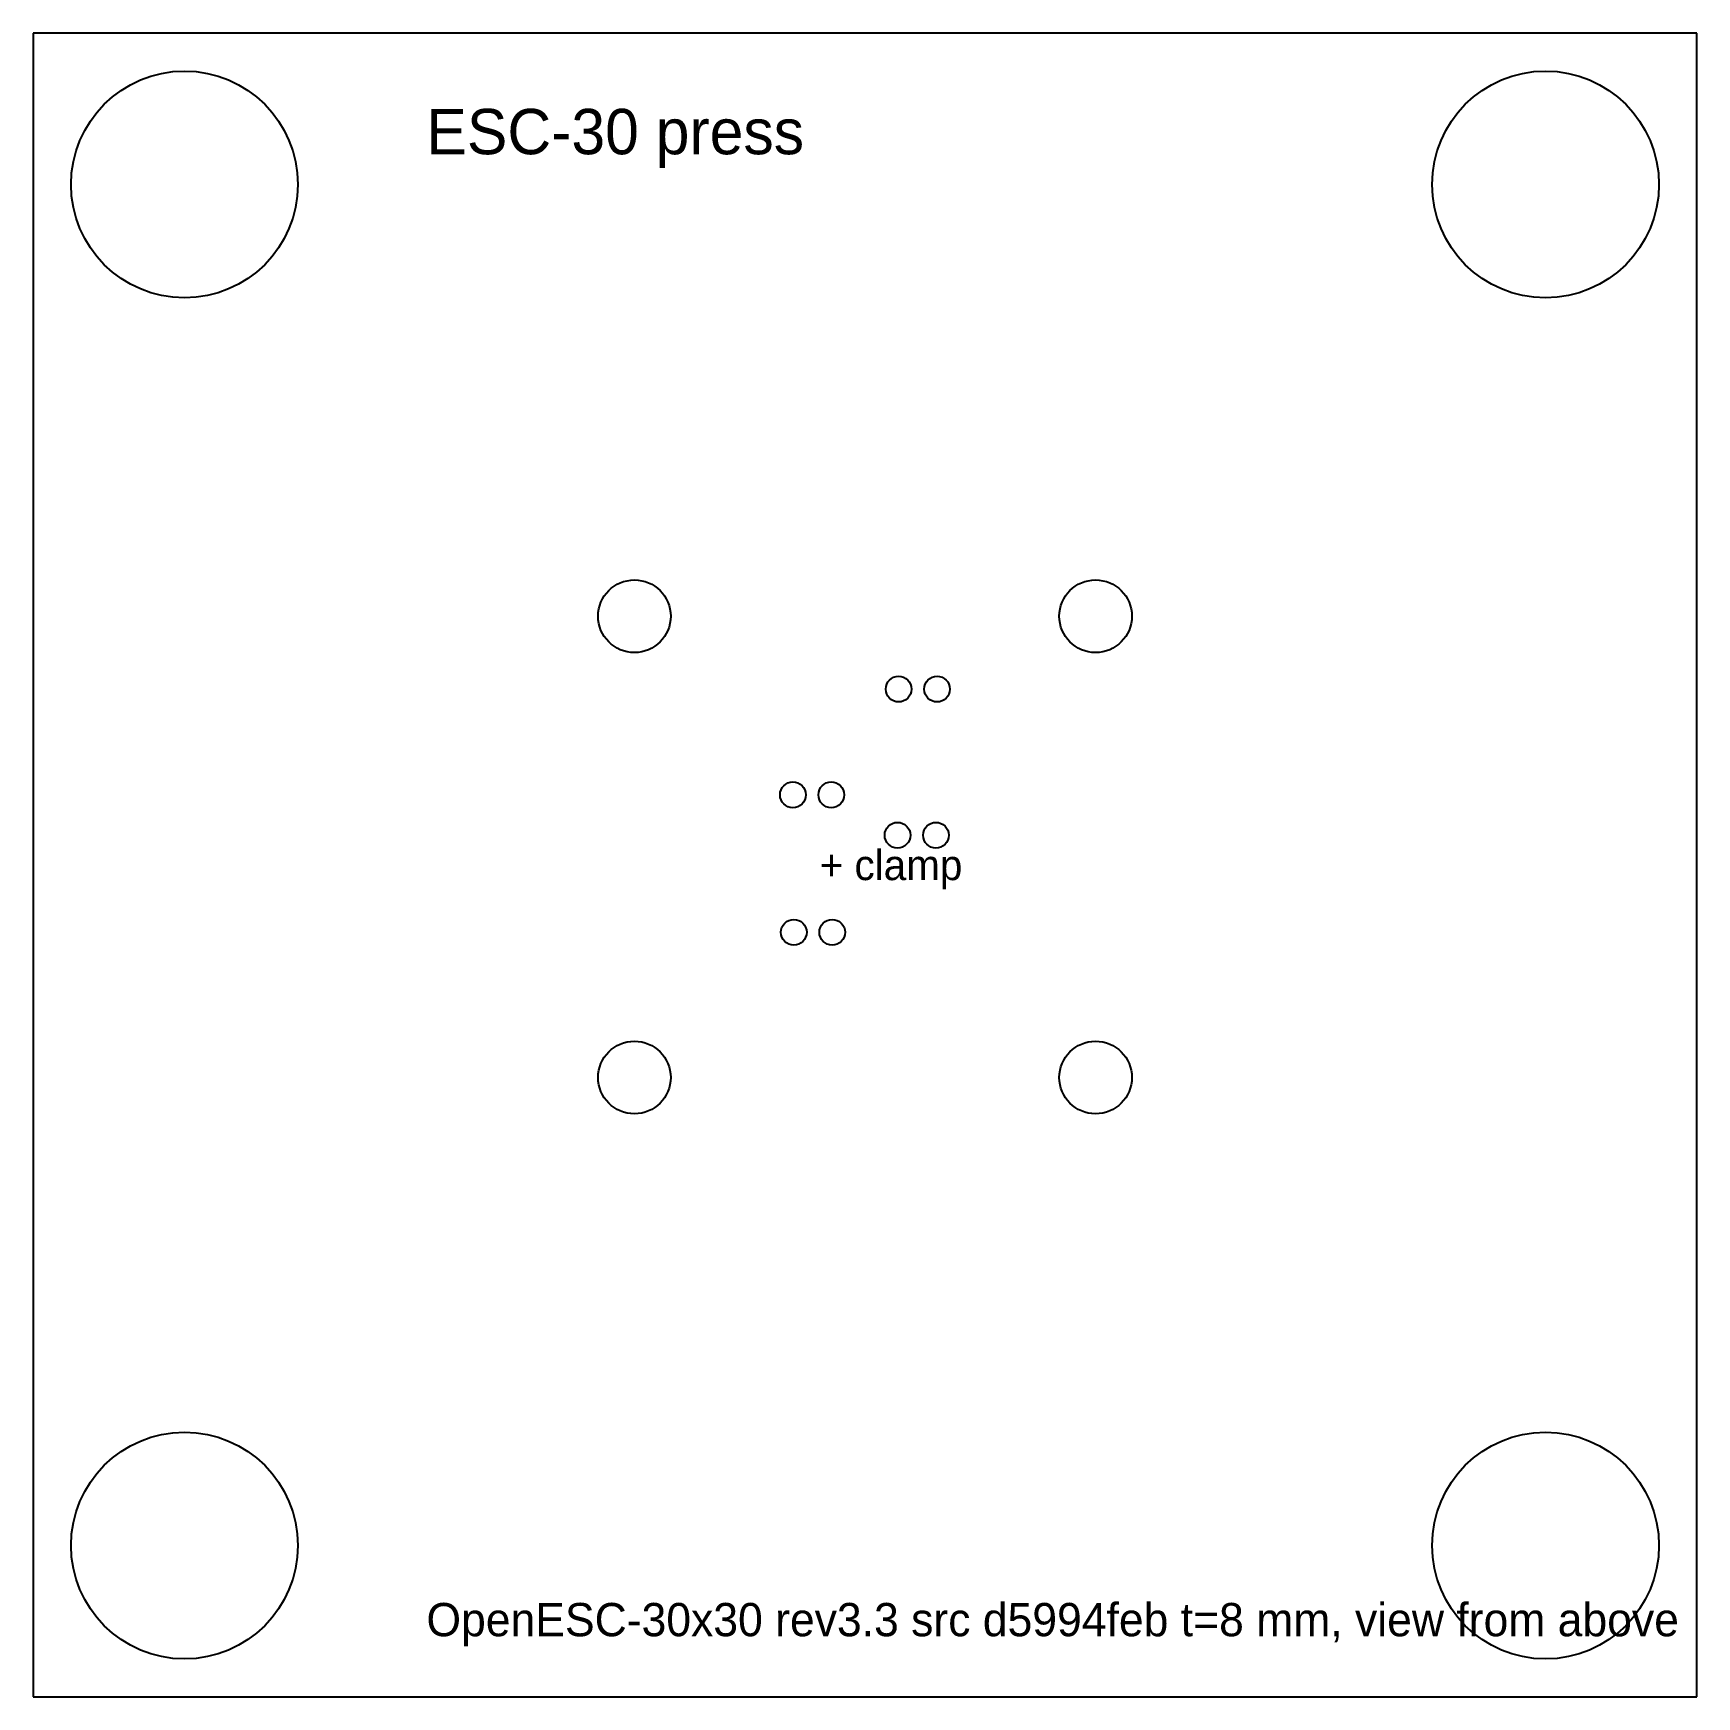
# Model space of a CAD drawing. Header units: millimetres. Extents: x -55 to 55, y -55 to 55.
import ezdxf

# ---------------------------------------------------------------- set-up
doc = ezdxf.new("R2010")
doc.units = ezdxf.units.MM

msp = doc.modelspace()

# ---------------------------------------------------------------- linework, layer by layer
at = {"layer": 'CUT'}
for p, q in [((55, 55), (-55, 55)), ((-55, 55), (-55, -55)), ((55, -55), (55, 55)), ((-55, -55), (55, -55))]:
    msp.add_line(p, q, dxfattribs=at)
for centre, radius in [((-45, 45), 7.5), ((45, 45), 7.5), ((-15.25, 16.45), 2.4), ((15.25, 16.45), 2.4), ((2.223, 11.63), 0.85), ((4.763, 11.63), 0.85), ((-4.767, 4.64), 0.85), ((-2.227, 4.64), 0.85), ((2.153, 1.97), 0.85), ((4.693, 1.97), 0.85), ((-4.707, -4.45), 0.85), ((-2.167, -4.45), 0.85), ((-15.25, -14.05), 2.4), ((15.25, -14.05), 2.4), ((-45, -45), 7.5), ((45, -45), 7.5)]:
    msp.add_circle(centre, radius, dxfattribs=at)

# ---------------------------------------------------------------- texts
at = {"layer": 'ENGRAVE'}
for s, height, p in [('ESC-30 press', 3, (-29, 47)), ('+ clamp', 2, (-3, -1)), ('OpenESC-30x30 rev3.3 src d5994feb t=8 mm, view from above', 2.2, (-29, -51))]:
    msp.add_text(s, height=height, dxfattribs=at).set_placement(p)

doc.saveas('drawing.dxf')
